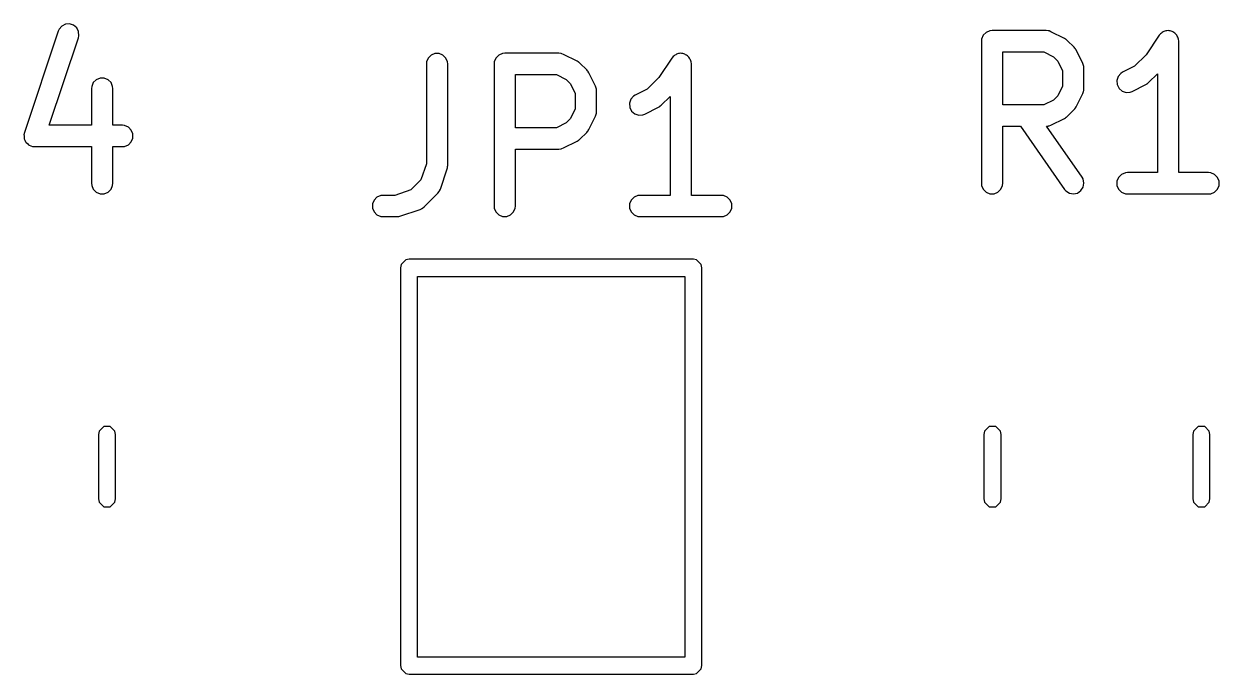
# Model space of a CAD drawing. Extents: x -250.2 to -163.2, y -135.8 to -75.4.
# Drawn here: x -204 to -195.59, y -95.11 to -90.53 of the extents above; entities that cross this region are included whole.
import ezdxf

# ---------------------------------------------------------------- set-up
doc = ezdxf.new("R2010")
doc.units = 0
doc.layers.add('BLACK', color=7, linetype='CONTINUOUS')

msp = doc.modelspace()

# ---------------------------------------------------------------- linework, layer by layer
at = {"layer": 'BLACK', "linetype": 'CONTINUOUS'}
for p, q in [((-203.733601, -90.54795), (-203.752775, -90.570057)), ((-203.707428, -90.534864), (-203.733601, -90.54795)), ((-203.678238, -90.532789), (-203.707428, -90.534864)), ((-203.650475, -90.542043), (-203.678238, -90.532789)), ((-203.628368, -90.561217), (-203.650475, -90.542043)), ((-203.615282, -90.58739), (-203.628368, -90.561217)), ((-203.758769, -90.583483), (-203.996864, -91.297767)), ((-203.821656, -91.246485), (-203.616467, -90.630917)), ((-203.752775, -90.570057), (-203.758769, -90.583483)), ((-203.616467, -90.630917), (-203.613207, -90.61658)), ((-203.613207, -90.61658), (-203.615282, -90.58739)), ((-197.261653, -90.640187), (-197.263094, -90.654819)), ((-197.250454, -90.613151), (-197.261653, -90.640187)), ((-197.229762, -90.592459), (-197.250454, -90.613151)), ((-197.202726, -90.58126), (-197.229762, -90.592459)), ((-197.188094, -90.579819), (-197.202726, -90.58126)), ((-196.807142, -90.579819), (-197.188094, -90.579819)), ((-196.79251, -90.58126), (-196.807142, -90.579819)), ((-196.790021, -90.58229), (-196.79251, -90.58126)), ((-196.787332, -90.582482), (-196.790021, -90.58229)), ((-196.773601, -90.587737), (-196.787332, -90.582482)), ((-196.678363, -90.635356), (-196.773601, -90.587737)), ((-196.672063, -90.63932), (-196.678363, -90.635356)), ((-196.670236, -90.640078), (-196.672063, -90.63932)), ((-196.668179, -90.641766), (-196.670236, -90.640078)), ((-196.66592, -90.643188), (-196.668179, -90.641766)), ((-196.66462, -90.644686), (-196.66592, -90.643188)), ((-196.658871, -90.649405), (-196.66462, -90.644686)), ((-196.611252, -90.697024), (-196.658871, -90.649405)), ((-196.012403, -90.613216), (-196.103521, -90.749894)), ((-196.012368, -90.613173), (-196.012403, -90.613216)), ((-196.012359, -90.613151), (-196.012368, -90.613173)), ((-196.012307, -90.613099), (-196.012359, -90.613151)), ((-196.003087, -90.601841), (-196.012307, -90.613099)), ((-195.996917, -90.597709), (-196.003087, -90.601841)), ((-195.991667, -90.592459), (-195.996917, -90.597709)), ((-195.984877, -90.589646), (-195.991667, -90.592459)), ((-195.978772, -90.585558), (-195.984877, -90.589646)), ((-195.971491, -90.584101), (-195.978772, -90.585558)), ((-195.964631, -90.58126), (-195.971491, -90.584101)), ((-195.957283, -90.58126), (-195.964631, -90.58126)), ((-195.950078, -90.579819), (-195.957283, -90.58126)), ((-195.942794, -90.58126), (-195.950078, -90.579819)), ((-195.935367, -90.58126), (-195.942794, -90.58126)), ((-195.928578, -90.584072), (-195.935367, -90.58126)), ((-195.92137, -90.585498), (-195.928578, -90.584072)), ((-195.915191, -90.589617), (-195.92137, -90.585498)), ((-195.908331, -90.592459), (-195.915191, -90.589617)), ((-195.903135, -90.597654), (-195.908331, -90.592459)), ((-195.897021, -90.601731), (-195.903135, -90.597654)), ((-195.892889, -90.6079), (-195.897021, -90.601731)), ((-195.887639, -90.613151), (-195.892889, -90.6079)), ((-195.884826, -90.61994), (-195.887639, -90.613151)), ((-195.880738, -90.626046), (-195.884826, -90.61994)), ((-195.879281, -90.633326), (-195.880738, -90.626046)), ((-195.87644, -90.640187), (-195.879281, -90.633326)), ((-195.875014, -90.654663), (-195.87644, -90.640187)), ((-197.263094, -90.654819), (-197.263094, -91.654819)), ((-197.113094, -91.103628), (-197.113094, -90.729819)), ((-197.113094, -90.729819), (-196.824847, -90.729819)), ((-196.824847, -90.729819), (-196.756331, -90.764077)), ((-196.606533, -90.702773), (-196.611252, -90.697024)), ((-196.605035, -90.704073), (-196.606533, -90.702773)), ((-196.603613, -90.706332), (-196.605035, -90.704073)), ((-196.601925, -90.708389), (-196.603613, -90.706332)), ((-196.601167, -90.710216), (-196.601925, -90.708389)), ((-196.597203, -90.716516), (-196.601167, -90.710216)), ((-196.549584, -90.811754), (-196.597203, -90.716516)), ((-195.874999, -90.65474), (-195.875014, -90.654663)), ((-195.875004, -90.654766), (-195.874999, -90.65474)), ((-195.874999, -90.654819), (-195.875004, -90.654766)), ((-195.874999, -91.579819), (-195.874999, -90.654819)), ((-201.166892, -90.800187), (-201.168333, -90.814819)), ((-201.168333, -90.814819), (-201.168333, -91.516933)), ((-201.155693, -90.773151), (-201.166892, -90.800187)), ((-201.135001, -90.752459), (-201.155693, -90.773151)), ((-201.107965, -90.74126), (-201.135001, -90.752459)), ((-201.078701, -90.74126), (-201.107965, -90.74126)), ((-201.051665, -90.752459), (-201.078701, -90.74126)), ((-201.030973, -90.773151), (-201.051665, -90.752459)), ((-201.019774, -90.800187), (-201.030973, -90.773151)), ((-201.018333, -90.814819), (-201.019774, -90.800187)), ((-201.018333, -91.529104), (-201.018333, -90.814819)), ((-200.690701, -90.800187), (-200.692142, -90.814819)), ((-200.692142, -90.814819), (-200.692142, -91.814819)), ((-200.679502, -90.773151), (-200.690701, -90.800187)), ((-200.65881, -90.752459), (-200.679502, -90.773151)), ((-200.631774, -90.74126), (-200.65881, -90.752459)), ((-200.617142, -90.739819), (-200.631774, -90.74126)), ((-200.23619, -90.739819), (-200.617142, -90.739819)), ((-200.221558, -90.74126), (-200.23619, -90.739819)), ((-200.219069, -90.74229), (-200.221558, -90.74126)), ((-200.21638, -90.742482), (-200.219069, -90.74229)), ((-200.202649, -90.747737), (-200.21638, -90.742482)), ((-200.107411, -90.795356), (-200.202649, -90.747737)), ((-200.101111, -90.79932), (-200.107411, -90.795356)), ((-200.099284, -90.800078), (-200.101111, -90.79932)), ((-200.097227, -90.801766), (-200.099284, -90.800078)), ((-200.094968, -90.803188), (-200.097227, -90.801766)), ((-200.093668, -90.804686), (-200.094968, -90.803188)), ((-200.087919, -90.809405), (-200.093668, -90.804686)), ((-200.0403, -90.857024), (-200.087919, -90.809405)), ((-199.441451, -90.773216), (-199.532569, -90.909894)), ((-199.441416, -90.773173), (-199.441451, -90.773216)), ((-199.441407, -90.773151), (-199.441416, -90.773173)), ((-199.441355, -90.773099), (-199.441407, -90.773151)), ((-199.432135, -90.761841), (-199.441355, -90.773099)), ((-199.425965, -90.757709), (-199.432135, -90.761841)), ((-199.420715, -90.752459), (-199.425965, -90.757709)), ((-199.413925, -90.749646), (-199.420715, -90.752459)), ((-199.40782, -90.745558), (-199.413925, -90.749646)), ((-199.400539, -90.744101), (-199.40782, -90.745558)), ((-199.393679, -90.74126), (-199.400539, -90.744101)), ((-199.386331, -90.74126), (-199.393679, -90.74126)), ((-199.379126, -90.739819), (-199.386331, -90.74126)), ((-199.371842, -90.74126), (-199.379126, -90.739819)), ((-199.364415, -90.74126), (-199.371842, -90.74126)), ((-199.357626, -90.744072), (-199.364415, -90.74126)), ((-199.350418, -90.745498), (-199.357626, -90.744072)), ((-199.344239, -90.749617), (-199.350418, -90.745498)), ((-199.337379, -90.752459), (-199.344239, -90.749617)), ((-199.332183, -90.757654), (-199.337379, -90.752459)), ((-199.326069, -90.761731), (-199.332183, -90.757654)), ((-199.321937, -90.7679), (-199.326069, -90.761731)), ((-199.316687, -90.773151), (-199.321937, -90.7679)), ((-199.313874, -90.77994), (-199.316687, -90.773151)), ((-199.309786, -90.786046), (-199.313874, -90.77994)), ((-199.308329, -90.793326), (-199.309786, -90.786046)), ((-199.305488, -90.800187), (-199.308329, -90.793326)), ((-199.304062, -90.814663), (-199.305488, -90.800187)), ((-199.304047, -90.81474), (-199.304062, -90.814663)), ((-199.304052, -90.814766), (-199.304047, -90.81474)), ((-199.304047, -90.814819), (-199.304052, -90.814766)), ((-199.304047, -91.739819), (-199.304047, -90.814819)), ((-196.756331, -90.764077), (-196.725924, -90.794484)), ((-196.725924, -90.794484), (-196.691666, -90.863)), ((-196.544329, -90.825486), (-196.549584, -90.811754)), ((-196.103521, -90.749894), (-196.184902, -90.831275)), ((-200.542142, -91.263628), (-200.542142, -90.889819)), ((-200.542142, -90.889819), (-200.253895, -90.889819)), ((-200.253895, -90.889819), (-200.185379, -90.924077)), ((-200.035581, -90.862773), (-200.0403, -90.857024)), ((-200.034083, -90.864073), (-200.035581, -90.862773)), ((-200.032661, -90.866332), (-200.034083, -90.864073)), ((-200.030973, -90.868389), (-200.032661, -90.866332)), ((-200.030215, -90.870216), (-200.030973, -90.868389)), ((-200.026251, -90.876516), (-200.030215, -90.870216)), ((-199.978632, -90.971754), (-200.026251, -90.876516)), ((-196.691666, -90.863), (-196.691666, -90.970447)), ((-196.544138, -90.828173), (-196.544329, -90.825486)), ((-196.543107, -90.830663), (-196.544138, -90.828173)), ((-196.541666, -90.845295), (-196.543107, -90.830663)), ((-196.541666, -90.988152), (-196.541666, -90.845295)), ((-196.30087, -90.903391), (-196.310124, -90.931152)), ((-196.281697, -90.881283), (-196.30087, -90.903391)), ((-196.269254, -90.873451), (-196.281697, -90.881283)), ((-196.184902, -90.831275), (-196.269254, -90.873451)), ((-196.087442, -90.945947), (-196.024999, -90.883504)), ((-196.024999, -90.883504), (-196.024999, -91.579819)), ((-203.523082, -90.97352), (-203.524523, -90.988152)), ((-203.524523, -90.988152), (-203.524523, -91.246485)), ((-203.511883, -90.946484), (-203.523082, -90.97352)), ((-203.491191, -90.925792), (-203.511883, -90.946484)), ((-203.464155, -90.914593), (-203.491191, -90.925792)), ((-203.434891, -90.914593), (-203.464155, -90.914593)), ((-203.407855, -90.925792), (-203.434891, -90.914593)), ((-203.387163, -90.946484), (-203.407855, -90.925792)), ((-203.375964, -90.97352), (-203.387163, -90.946484)), ((-203.374523, -90.988152), (-203.375964, -90.97352)), ((-203.374523, -91.246485), (-203.374523, -90.988152)), ((-200.185379, -90.924077), (-200.154972, -90.954484)), ((-200.154972, -90.954484), (-200.120714, -91.023)), ((-199.973377, -90.985486), (-199.978632, -90.971754)), ((-199.973186, -90.988173), (-199.973377, -90.985486)), ((-199.972155, -90.990663), (-199.973186, -90.988173)), ((-199.532569, -90.909894), (-199.61395, -90.991275)), ((-196.691666, -90.970447), (-196.725924, -91.038963)), ((-196.543107, -91.002784), (-196.541666, -90.988152)), ((-196.310124, -90.931152), (-196.30805, -90.960342)), ((-196.30805, -90.960342), (-196.294962, -90.986517)), ((-196.294962, -90.986517), (-196.272855, -91.00569)), ((-196.202172, -91.007615), (-196.106934, -90.959996)), ((-196.106934, -90.959996), (-196.100639, -90.956033)), ((-196.100639, -90.956033), (-196.098807, -90.955275)), ((-196.098807, -90.955275), (-196.096745, -90.953583)), ((-196.096745, -90.953583), (-196.094491, -90.952164)), ((-196.094491, -90.952164), (-196.093192, -90.950667)), ((-196.093192, -90.950667), (-196.087442, -90.945947)), ((-200.120714, -91.023), (-200.120714, -91.130447)), ((-199.970714, -91.005295), (-199.972155, -90.990663)), ((-199.970714, -91.148152), (-199.970714, -91.005295)), ((-199.729918, -91.063391), (-199.739172, -91.091152)), ((-199.710745, -91.041283), (-199.729918, -91.063391)), ((-199.698302, -91.033451), (-199.710745, -91.041283)), ((-199.61395, -90.991275), (-199.698302, -91.033451)), ((-199.51649, -91.105947), (-199.454047, -91.043504)), ((-199.454047, -91.043504), (-199.454047, -91.739819)), ((-196.756331, -91.06937), (-196.824847, -91.103628)), ((-196.725924, -91.038963), (-196.756331, -91.06937)), ((-196.597203, -91.116931), (-196.549584, -91.021693)), ((-196.549584, -91.021693), (-196.544329, -91.007961)), ((-196.544329, -91.007961), (-196.544138, -91.005273)), ((-196.544138, -91.005273), (-196.543107, -91.002784)), ((-196.272855, -91.00569), (-196.245093, -91.014944)), ((-196.245093, -91.014944), (-196.215903, -91.01287)), ((-196.215903, -91.01287), (-196.202172, -91.007615)), ((-200.120714, -91.130447), (-200.154972, -91.198963)), ((-199.972155, -91.162784), (-199.970714, -91.148152)), ((-199.739172, -91.091152), (-199.737098, -91.120342)), ((-199.737098, -91.120342), (-199.72401, -91.146517)), ((-199.72401, -91.146517), (-199.701903, -91.16569)), ((-199.63122, -91.167615), (-199.535982, -91.119996)), ((-199.535982, -91.119996), (-199.529687, -91.116033)), ((-199.529687, -91.116033), (-199.527855, -91.115275)), ((-199.527855, -91.115275), (-199.525793, -91.113583)), ((-199.525793, -91.113583), (-199.523539, -91.112164)), ((-199.523539, -91.112164), (-199.52224, -91.110667)), ((-199.52224, -91.110667), (-199.51649, -91.105947)), ((-196.824847, -91.103628), (-197.113094, -91.103628)), ((-196.658871, -91.184042), (-196.611252, -91.136423)), ((-196.611252, -91.136423), (-196.606533, -91.130673)), ((-196.606533, -91.130673), (-196.605035, -91.129374)), ((-196.605035, -91.129374), (-196.603613, -91.127114)), ((-196.603613, -91.127114), (-196.601925, -91.125058)), ((-196.601925, -91.125058), (-196.601167, -91.12323)), ((-196.601167, -91.12323), (-196.597203, -91.116931)), ((-200.185379, -91.22937), (-200.253895, -91.263628)), ((-200.154972, -91.198963), (-200.185379, -91.22937)), ((-200.026251, -91.276931), (-199.978632, -91.181693)), ((-199.978632, -91.181693), (-199.973377, -91.167961)), ((-199.973377, -91.167961), (-199.973186, -91.165273)), ((-199.973186, -91.165273), (-199.972155, -91.162784)), ((-199.701903, -91.16569), (-199.674141, -91.174944)), ((-199.674141, -91.174944), (-199.644951, -91.17287)), ((-199.644951, -91.17287), (-199.63122, -91.167615)), ((-196.773601, -91.24571), (-196.678363, -91.198091)), ((-196.678363, -91.198091), (-196.672063, -91.194126)), ((-196.672063, -91.194126), (-196.670236, -91.193369)), ((-196.670236, -91.193369), (-196.668179, -91.19168)), ((-196.668179, -91.19168), (-196.66592, -91.190259)), ((-196.66592, -91.190259), (-196.66462, -91.18876)), ((-196.66462, -91.18876), (-196.658871, -91.184042)), ((-203.999272, -91.308357), (-204.000124, -91.312104)), ((-204.000124, -91.312104), (-203.999272, -91.324089)), ((-203.998513, -91.305022), (-203.999272, -91.306853)), ((-203.999272, -91.306853), (-203.999272, -91.308357)), ((-203.999272, -91.324089), (-203.999272, -91.336117)), ((-203.996864, -91.297767), (-203.998513, -91.305022)), ((-203.524523, -91.246485), (-203.821656, -91.246485)), ((-203.306666, -91.246485), (-203.374523, -91.246485)), ((-203.292034, -91.247926), (-203.306666, -91.246485)), ((-203.264998, -91.259125), (-203.292034, -91.247926)), ((-203.244306, -91.279817), (-203.264998, -91.259125)), ((-203.233107, -91.306853), (-203.244306, -91.279817)), ((-203.233107, -91.336117), (-203.233107, -91.306853)), ((-200.253895, -91.263628), (-200.542142, -91.263628)), ((-200.087919, -91.344042), (-200.0403, -91.296423)), ((-200.0403, -91.296423), (-200.035581, -91.290673)), ((-200.035581, -91.290673), (-200.034083, -91.289374)), ((-200.034083, -91.289374), (-200.032661, -91.287114)), ((-200.032661, -91.287114), (-200.030973, -91.285058)), ((-200.030973, -91.285058), (-200.030215, -91.28323)), ((-200.030215, -91.28323), (-200.026251, -91.276931)), ((-197.113094, -91.654819), (-197.113094, -91.253628)), ((-197.113094, -91.253628), (-196.989048, -91.253628)), ((-196.989048, -91.253628), (-196.678108, -91.697829)), ((-196.806027, -91.253518), (-196.79251, -91.252187)), ((-196.555224, -91.611809), (-196.806027, -91.253518)), ((-196.79251, -91.252187), (-196.790021, -91.251156)), ((-196.790021, -91.251156), (-196.787332, -91.250965)), ((-196.787332, -91.250965), (-196.773601, -91.24571)), ((-203.999272, -91.336117), (-203.998239, -91.338608)), ((-203.998239, -91.338608), (-203.998049, -91.341294)), ((-203.998049, -91.341294), (-203.992675, -91.352041)), ((-203.992675, -91.352041), (-203.988073, -91.363153)), ((-203.988073, -91.363153), (-203.986167, -91.365058)), ((-203.986167, -91.365058), (-203.984963, -91.367468)), ((-203.984963, -91.367468), (-203.975883, -91.375342)), ((-203.975883, -91.375342), (-203.967381, -91.383845)), ((-203.967381, -91.383845), (-203.96489, -91.384876)), ((-203.96489, -91.384876), (-203.962855, -91.386642)), ((-203.962855, -91.386642), (-203.951454, -91.390442)), ((-203.951454, -91.390442), (-203.940345, -91.395044)), ((-203.940345, -91.395044), (-203.936518, -91.39542)), ((-203.936518, -91.39542), (-203.935093, -91.395896)), ((-203.935093, -91.395896), (-203.933118, -91.395755)), ((-203.933118, -91.395755), (-203.925713, -91.396485)), ((-203.925713, -91.396485), (-203.524523, -91.396485)), ((-203.524523, -91.396485), (-203.524523, -91.654819)), ((-203.374523, -91.654819), (-203.374523, -91.396485)), ((-203.374523, -91.396485), (-203.306666, -91.396485)), ((-203.306666, -91.396485), (-203.292034, -91.395044)), ((-203.292034, -91.395044), (-203.264998, -91.383845)), ((-203.264998, -91.383845), (-203.244306, -91.363153)), ((-203.244306, -91.363153), (-203.233107, -91.336117)), ((-200.21638, -91.410965), (-200.202649, -91.40571)), ((-200.202649, -91.40571), (-200.107411, -91.358091)), ((-200.107411, -91.358091), (-200.101111, -91.354126)), ((-200.101111, -91.354126), (-200.099284, -91.353369)), ((-200.099284, -91.353369), (-200.097227, -91.35168)), ((-200.097227, -91.35168), (-200.094968, -91.350259)), ((-200.094968, -91.350259), (-200.093668, -91.34876)), ((-200.093668, -91.34876), (-200.087919, -91.344042)), ((-200.542142, -91.814819), (-200.542142, -91.413628)), ((-200.542142, -91.413628), (-200.23619, -91.413628)), ((-200.23619, -91.413628), (-200.221558, -91.412187)), ((-200.221558, -91.412187), (-200.219069, -91.411156)), ((-200.219069, -91.411156), (-200.21638, -91.410965)), ((-201.168333, -91.516933), (-201.206504, -91.631447)), ((-201.069801, -91.695678), (-201.022182, -91.552821)), ((-201.022182, -91.552821), (-201.020532, -91.545567)), ((-201.020532, -91.545567), (-201.019774, -91.543736)), ((-201.019774, -91.543736), (-201.019512, -91.541081)), ((-201.019512, -91.541081), (-201.018922, -91.538484)), ((-201.019062, -91.536509), (-201.018333, -91.529104)), ((-201.018922, -91.538484), (-201.019062, -91.536509)), ((-203.524523, -91.654819), (-203.523082, -91.669451)), ((-203.375964, -91.669451), (-203.374523, -91.654819)), ((-201.206504, -91.631447), (-201.276704, -91.701648)), ((-197.263094, -91.654819), (-197.261653, -91.669451)), ((-197.114535, -91.669451), (-197.113094, -91.654819)), ((-196.548013, -91.624623), (-196.555224, -91.611809)), ((-196.541684, -91.653194), (-196.548013, -91.624623)), ((-196.546769, -91.682011), (-196.541684, -91.653194)), ((-196.298073, -91.613151), (-196.309272, -91.640187)), ((-196.309272, -91.640187), (-196.309272, -91.669451)), ((-196.277381, -91.592459), (-196.298073, -91.613151)), ((-196.250345, -91.58126), (-196.277381, -91.592459)), ((-196.235713, -91.579819), (-196.250345, -91.58126)), ((-196.024999, -91.579819), (-196.235713, -91.579819)), ((-195.664285, -91.579819), (-195.874999, -91.579819)), ((-195.649653, -91.58126), (-195.664285, -91.579819)), ((-195.622617, -91.592459), (-195.649653, -91.58126)), ((-195.601925, -91.613151), (-195.622617, -91.592459)), ((-195.590726, -91.640187), (-195.601925, -91.613151)), ((-195.590726, -91.669451), (-195.590726, -91.640187)), ((-203.523082, -91.669451), (-203.511883, -91.696487)), ((-203.511883, -91.696487), (-203.491191, -91.717179)), ((-203.491191, -91.717179), (-203.464155, -91.728378)), ((-203.464155, -91.728378), (-203.434891, -91.728378)), ((-203.434891, -91.728378), (-203.407855, -91.717179)), ((-203.407855, -91.717179), (-203.387163, -91.696487)), ((-203.387163, -91.696487), (-203.375964, -91.669451)), ((-201.488917, -91.74126), (-201.515953, -91.752459)), ((-201.474285, -91.739819), (-201.488917, -91.74126)), ((-201.391217, -91.739819), (-201.474285, -91.739819)), ((-201.276704, -91.701648), (-201.391217, -91.739819)), ((-201.183157, -91.820233), (-201.087919, -91.724994)), ((-201.087919, -91.724994), (-201.078591, -91.713628)), ((-201.078591, -91.713628), (-201.077559, -91.711137)), ((-201.077559, -91.711137), (-201.075795, -91.709103)), ((-201.075795, -91.709103), (-201.069801, -91.695678)), ((-199.679393, -91.74126), (-199.706429, -91.752459)), ((-199.664761, -91.739819), (-199.679393, -91.74126)), ((-199.454047, -91.739819), (-199.664761, -91.739819)), ((-199.093333, -91.739819), (-199.304047, -91.739819)), ((-199.078701, -91.74126), (-199.093333, -91.739819)), ((-199.051665, -91.752459), (-199.078701, -91.74126)), ((-197.261653, -91.669451), (-197.250454, -91.696487)), ((-197.250454, -91.696487), (-197.229762, -91.717179)), ((-197.229762, -91.717179), (-197.202726, -91.728378)), ((-197.202726, -91.728378), (-197.173462, -91.728378)), ((-197.173462, -91.728378), (-197.146426, -91.717179)), ((-197.146426, -91.717179), (-197.125734, -91.696487)), ((-197.125734, -91.696487), (-197.114535, -91.669451)), ((-196.678108, -91.697829), (-196.668537, -91.708989)), ((-196.668537, -91.708989), (-196.643858, -91.724716)), ((-196.643858, -91.724716), (-196.615041, -91.729801)), ((-196.615041, -91.729801), (-196.58647, -91.723472)), ((-196.58647, -91.723472), (-196.562496, -91.70669)), ((-196.562496, -91.70669), (-196.546769, -91.682011)), ((-196.309272, -91.669451), (-196.298073, -91.696487)), ((-196.298073, -91.696487), (-196.277381, -91.717179)), ((-196.277381, -91.717179), (-196.250345, -91.728378)), ((-196.250345, -91.728378), (-196.235713, -91.729819)), ((-196.235713, -91.729819), (-195.664285, -91.729819)), ((-195.664285, -91.729819), (-195.649653, -91.728378)), ((-195.649653, -91.728378), (-195.622617, -91.717179)), ((-195.622617, -91.717179), (-195.601925, -91.696487)), ((-195.601925, -91.696487), (-195.590726, -91.669451)), ((-201.536645, -91.773151), (-201.547844, -91.800187)), ((-201.547844, -91.800187), (-201.547844, -91.829451)), ((-201.547844, -91.829451), (-201.536645, -91.856487)), ((-201.515953, -91.752459), (-201.536645, -91.773151)), ((-201.199047, -91.832357), (-201.197012, -91.830592)), ((-201.197012, -91.830592), (-201.194522, -91.829561)), ((-201.194522, -91.829561), (-201.183157, -91.820233)), ((-200.692142, -91.814819), (-200.690701, -91.829451)), ((-200.690701, -91.829451), (-200.679502, -91.856487)), ((-200.554782, -91.856487), (-200.543583, -91.829451)), ((-200.543583, -91.829451), (-200.542142, -91.814819)), ((-199.727121, -91.773151), (-199.73832, -91.800187)), ((-199.73832, -91.800187), (-199.73832, -91.829451)), ((-199.73832, -91.829451), (-199.727121, -91.856487)), ((-199.706429, -91.752459), (-199.727121, -91.773151)), ((-199.030973, -91.773151), (-199.051665, -91.752459)), ((-199.019774, -91.800187), (-199.030973, -91.773151)), ((-199.030973, -91.856487), (-199.019774, -91.829451)), ((-199.019774, -91.829451), (-199.019774, -91.800187)), ((-201.536645, -91.856487), (-201.515953, -91.877179)), ((-201.515953, -91.877179), (-201.488917, -91.888378)), ((-201.488917, -91.888378), (-201.474285, -91.889819)), ((-201.474285, -91.889819), (-201.379047, -91.889819)), ((-201.379047, -91.889819), (-201.37164, -91.889089)), ((-201.37164, -91.889089), (-201.369666, -91.88923)), ((-201.369666, -91.88923), (-201.367068, -91.888639)), ((-201.367068, -91.888639), (-201.364415, -91.888378)), ((-201.364415, -91.888378), (-201.362584, -91.887619)), ((-201.362584, -91.887619), (-201.355329, -91.88597)), ((-201.355329, -91.88597), (-201.212473, -91.838351)), ((-201.212473, -91.838351), (-201.199047, -91.832357)), ((-200.679502, -91.856487), (-200.65881, -91.877179)), ((-200.65881, -91.877179), (-200.631774, -91.888378)), ((-200.631774, -91.888378), (-200.60251, -91.888378)), ((-200.60251, -91.888378), (-200.575474, -91.877179)), ((-200.575474, -91.877179), (-200.554782, -91.856487)), ((-199.727121, -91.856487), (-199.706429, -91.877179)), ((-199.706429, -91.877179), (-199.679393, -91.888378)), ((-199.679393, -91.888378), (-199.664761, -91.889819)), ((-199.664761, -91.889819), (-199.093333, -91.889819)), ((-199.093333, -91.889819), (-199.078701, -91.888378)), ((-199.078701, -91.888378), (-199.051665, -91.877179)), ((-199.051665, -91.877179), (-199.030973, -91.856487)), ((-201.345433, -92.227039), (-201.35, -92.25)), ((-201.35, -92.25), (-201.35, -95.05)), ((-201.312961, -92.194567), (-201.345433, -92.227039)), ((-201.29, -92.19), (-201.312961, -92.194567)), ((-199.29, -92.19), (-201.29, -92.19)), ((-199.267039, -92.194567), (-199.29, -92.19)), ((-199.234567, -92.227039), (-199.267039, -92.194567)), ((-199.23, -92.25), (-199.234567, -92.227039)), ((-199.23, -95.05), (-199.23, -92.25)), ((-201.23, -94.99), (-201.23, -92.31)), ((-201.23, -92.31), (-199.35, -92.31)), ((-199.35, -92.31), (-199.35, -94.99)), ((-203.470433, -93.399975), (-203.475, -93.422936)), ((-203.475, -93.422936), (-203.475, -93.877064)), ((-203.437961, -93.367503), (-203.470433, -93.399975)), ((-203.392039, -93.367503), (-203.437961, -93.367503)), ((-203.359567, -93.399975), (-203.392039, -93.367503)), ((-203.355, -93.422936), (-203.359567, -93.399975)), ((-203.355, -93.877064), (-203.355, -93.422936)), ((-197.240433, -93.399975), (-197.245, -93.422936)), ((-197.245, -93.422936), (-197.245, -93.877064)), ((-197.207961, -93.367503), (-197.240433, -93.399975)), ((-197.162039, -93.367503), (-197.207961, -93.367503)), ((-197.129567, -93.399975), (-197.162039, -93.367503)), ((-197.125, -93.422936), (-197.129567, -93.399975)), ((-197.125, -93.877064), (-197.125, -93.422936)), ((-195.770433, -93.399975), (-195.775, -93.422936)), ((-195.775, -93.422936), (-195.775, -93.877064)), ((-195.737961, -93.367503), (-195.770433, -93.399975)), ((-195.692039, -93.367503), (-195.737961, -93.367503)), ((-195.659567, -93.399975), (-195.692039, -93.367503)), ((-195.655, -93.422936), (-195.659567, -93.399975)), ((-195.655, -93.877064), (-195.655, -93.422936)), ((-203.475, -93.877064), (-203.470433, -93.900025)), ((-203.470433, -93.900025), (-203.437961, -93.932497)), ((-203.437961, -93.932497), (-203.392039, -93.932497)), ((-203.392039, -93.932497), (-203.359567, -93.900025)), ((-203.359567, -93.900025), (-203.355, -93.877064)), ((-197.245, -93.877064), (-197.240433, -93.900025)), ((-197.240433, -93.900025), (-197.207961, -93.932497)), ((-197.207961, -93.932497), (-197.162039, -93.932497)), ((-197.162039, -93.932497), (-197.129567, -93.900025)), ((-197.129567, -93.900025), (-197.125, -93.877064)), ((-195.775, -93.877064), (-195.770433, -93.900025)), ((-195.770433, -93.900025), (-195.737961, -93.932497)), ((-195.737961, -93.932497), (-195.692039, -93.932497)), ((-195.692039, -93.932497), (-195.659567, -93.900025)), ((-195.659567, -93.900025), (-195.655, -93.877064)), ((-199.35, -94.99), (-201.23, -94.99)), ((-201.35, -95.05), (-201.345433, -95.072961)), ((-201.345433, -95.072961), (-201.312961, -95.105433)), ((-201.312961, -95.105433), (-201.29, -95.11)), ((-201.29, -95.11), (-199.29, -95.11)), ((-199.29, -95.11), (-199.267039, -95.105433)), ((-199.267039, -95.105433), (-199.234567, -95.072961)), ((-199.234567, -95.072961), (-199.23, -95.05))]:
    msp.add_line(p, q, dxfattribs=at)

doc.saveas('drawing.dxf')
